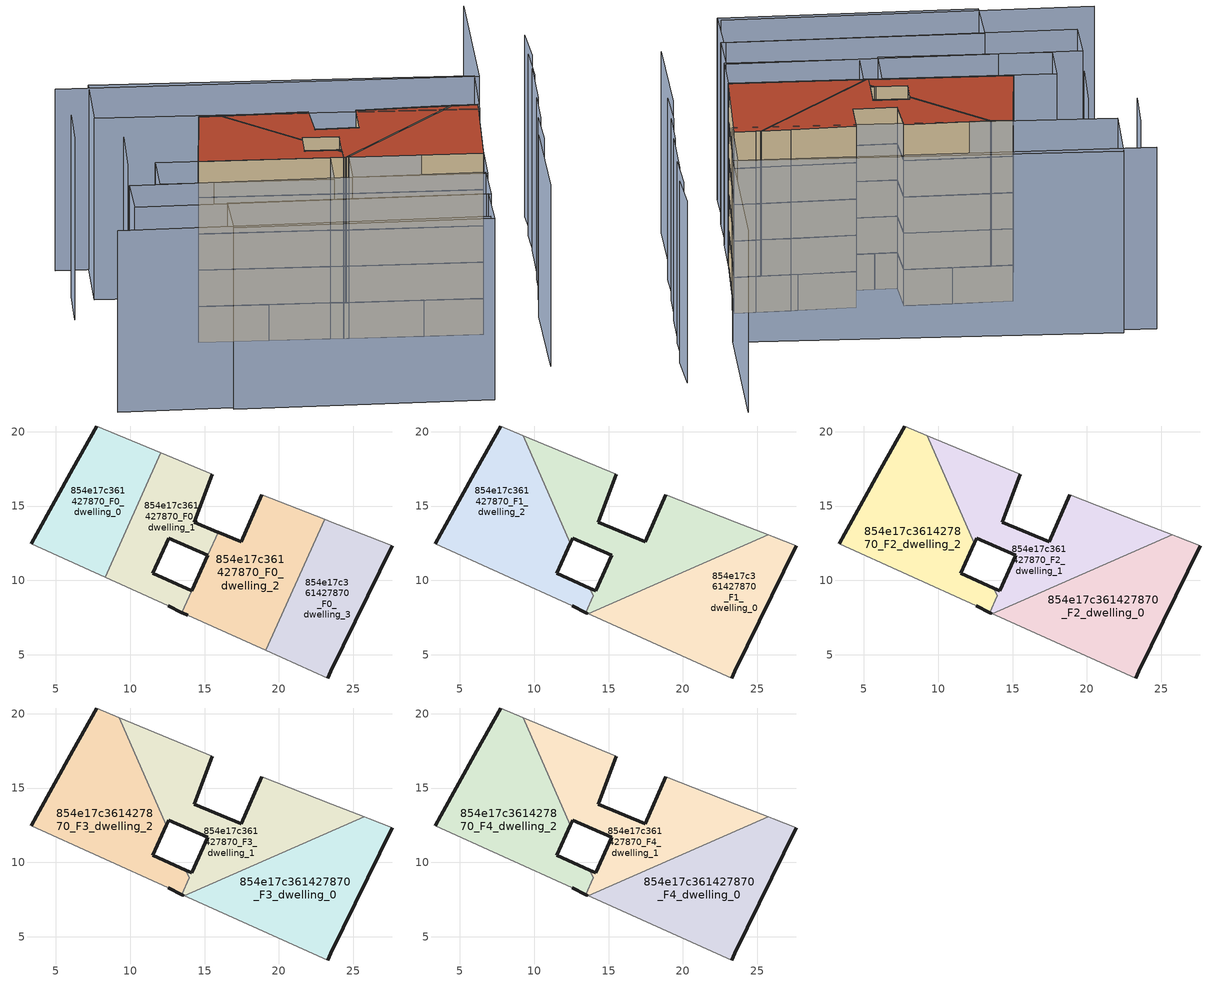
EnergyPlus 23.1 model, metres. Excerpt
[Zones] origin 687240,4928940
854e17c361427870_F0_dwelling_0
 floor ground (EU_floor_Construction): 8.31,10.22 12.06,18.59 7.73,20.38 6.13,17.5 3.71,13.15 3.34,12.48 z0
 wall outside (EU_wall_Construction): 3.34,12.48 3.71,13.15 6.13,17.5 7.73,20.38 z0:3
 wall adiabatic (EU_wall_Construction): 7.73,20.38 12.06,18.59 / 8.31,10.22 3.34,12.48 z0:3
 wall to 854e17c361427870_F0_dwelling_1 (EU_wall_Construction): 12.06,18.59 8.31,10.22 z0:3
854e17c361427870_F0_dwelling_1
 floor ground (EU_floor_Construction): 14.14,9.31 11.52,10.5 12.59,12.83 15.2,11.67 15.9,13.25 14.29,13.91 15.52,17.16 12.06,18.59 8.31,10.22 12.55,8.3 13.48,7.84 z0
 wall outside (EU_wall_Construction): 15.2,11.68 12.59,12.83 11.52,10.5 14.14,9.31 / 13.48,7.84 12.55,8.3 / 15.52,17.16 14.29,13.91 15.9,13.25 z0:3; 15.91,13.25,3 15.9,13.25,0 15.91,13.25,0; 15.2,11.68,3 15.2,11.67,0 15.2,11.68,0
 wall to 854e17c361427870_F0_dwelling_2 (EU_wall_Construction): 14.14,9.31 13.48,7.84 / 15.91,13.25 15.2,11.67 z0:3
 wall adiabatic (EU_wall_Construction): 12.55,8.3 8.31,10.22 / 12.06,18.59 15.52,17.16 z0:3
854e17c361427870_F0_dwelling_2
 floor ground (EU_floor_Construction): 19.12,5.29 23.07,14.11 18.86,15.76 17.47,12.62 15.91,13.25 13.49,7.84 13.87,7.65 z0
 wall outside (EU_wall_Construction): 15.91,13.25 17.47,12.62 18.86,15.76 / 13.87,7.65 13.49,7.84 / 14.14,9.3 15.2,11.68 z0:3; 13.48,7.84,3 13.49,7.84,0 13.48,7.84,0; 14.14,9.3,3 14.14,9.31,0 14.14,9.3,0
 wall adiabatic (EU_wall_Construction): 18.86,15.76 23.07,14.11 / 19.12,5.29 13.87,7.65 z0:3
 wall to 854e17c361427870_F0_dwelling_3 (EU_wall_Construction): 23.07,14.11 19.12,5.29 z0:3
 roof outside (EU_roof_Construction): 21.84,11.35 20.03,7.33 21.84,11.35 13.62,7.77 13.87,7.65 13.62,7.77 z3
854e17c361427870_F0_dwelling_3
 floor ground (EU_floor_Construction): 23.49,3.89 27.62,12.33 26.08,12.92 23.55,13.92 23.07,14.11 19.12,5.29 23.27,3.43 z0
 wall outside (EU_wall_Construction): 27.62,12.33 23.49,3.89 23.27,3.43 z0:3
 wall adiabatic (EU_wall_Construction): 23.27,3.43 19.12,5.29 / 23.07,14.11 23.55,13.92 26.08,12.92 27.62,12.33 z0:3
854e17c361427870_F1_dwelling_0
 floor to 854e17c361427870_F0_dwelling_3 (EU_floor_Construction): 23.49,3.89 27.62,12.33 26.08,12.92 25.75,13.06 21.84,11.35 19.12,5.29 23.27,3.43 z3
 floor to 854e17c361427870_F0_dwelling_2 (EU_floor_Construction): 19.12,5.29 21.84,11.35 13.62,7.77 13.87,7.65 z3
 wall outside (EU_wall_Construction): 27.62,12.33 23.49,3.89 23.27,3.43 z3:6
 wall adiabatic (EU_wall_Construction): 25.75,13.06 26.08,12.92 27.62,12.33 / 23.27,3.43 13.87,7.65 13.62,7.77 z3:6
 wall to 854e17c361427870_F1_dwelling_1 (EU_wall_Construction): 13.62,7.77 25.75,13.06 z3:6
854e17c361427870_F1_dwelling_1
 floor outside (EU_floor_Construction): 14.14,9.3 15.91,13.25 15.2,11.68 z3
 floor to 854e17c361427870_F0_dwelling_1 (EU_floor_Construction): 15.2,11.68 15.91,13.25 14.29,13.91 15.52,17.16 12.06,18.59 10.9,16.01 12.44,12.49 12.59,12.83 z3; 13.98,8.95 14.14,9.31 13.75,9.48 z3
 floor to 854e17c361427870_F0_dwelling_2 (EU_floor_Construction): 21.84,11.35 23.07,14.11 18.86,15.76 17.47,12.62 15.91,13.25 14.14,9.3 13.78,8.49 13.49,7.84 13.62,7.77 z3
 floor to 854e17c361427870_F0_dwelling_0 (EU_floor_Construction): 10.9,16.01 12.06,18.59 9.27,19.75 z3
 floor to 854e17c361427870_F0_dwelling_3 (EU_floor_Construction): 25.75,13.06 23.55,13.92 23.07,14.11 21.84,11.35 z3
 wall outside (EU_wall_Construction): 13.75,9.48 14.14,9.3 15.2,11.67 12.59,12.83 12.44,12.49 / 15.52,17.16 14.29,13.91 17.47,12.62 18.86,15.76 / 13.62,7.77 13.49,7.84 z3:6; 13.48,7.84,6 13.49,7.84,3 13.48,7.84,3
 wall to 854e17c361427870_F1_dwelling_2 (EU_wall_Construction): 12.44,12.49 9.27,19.75 / 13.48,7.84 13.98,8.95 13.75,9.48 z3:6
 wall adiabatic (EU_wall_Construction): 9.27,19.75 15.52,17.16 / 18.86,15.76 23.55,13.92 25.75,13.06 z3:6
854e17c361427870_F1_dwelling_2
 floor to 854e17c361427870_F0_dwelling_0 (EU_floor_Construction): 8.31,10.22 10.9,16.01 9.27,19.75 7.73,20.38 6.13,17.5 3.71,13.15 3.34,12.48 z3
 floor to 854e17c361427870_F0_dwelling_1 (EU_floor_Construction): 13.48,7.84 13.98,8.95 13.75,9.48 11.52,10.5 12.44,12.49 10.9,16.01 8.31,10.22 12.55,8.3 z3
 wall outside (EU_wall_Construction): 12.44,12.49 11.52,10.5 13.75,9.48 / 13.48,7.84 12.55,8.3 / 3.34,12.48 3.71,13.15 6.13,17.5 7.73,20.38 z3:6
 wall adiabatic (EU_wall_Construction): 7.73,20.38 9.27,19.75 / 12.55,8.3 3.34,12.48 z3:6
854e17c361427870_F2_dwelling_0
 floor to 854e17c361427870_F1_dwelling_0 (EU_floor_Construction): 23.49,3.89 27.62,12.33 26.08,12.92 25.75,13.06 13.62,7.77 13.87,7.65 23.27,3.43 z6
 wall outside (EU_wall_Construction): 27.62,12.33 23.49,3.89 23.27,3.43 z6:9
 wall adiabatic (EU_wall_Construction): 25.75,13.06 26.08,12.92 27.62,12.33 / 23.27,3.43 13.87,7.65 13.62,7.77 z6:9
 wall to 854e17c361427870_F2_dwelling_1 (EU_wall_Construction): 13.62,7.77 25.75,13.06 z6:9
854e17c361427870_F2_dwelling_1
 floor to 854e17c361427870_F1_dwelling_1 (EU_floor_Construction): 25.75,13.06 23.55,13.92 18.86,15.76 17.47,12.62 14.29,13.91 15.52,17.16 9.27,19.75 12.44,12.49 12.59,12.83 15.2,11.67 14.14,9.3 13.75,9.48 13.98,8.95 13.48,7.84 13.62,7.77 z6
 wall outside (EU_wall_Construction): 13.75,9.48 14.14,9.3 15.2,11.67 12.59,12.83 12.44,12.49 / 15.52,17.16 14.29,13.91 17.47,12.62 18.86,15.76 / 13.62,7.77 13.49,7.84 z6:9; 13.48,7.84,9 13.49,7.84,6 13.48,7.84,6
 wall to 854e17c361427870_F2_dwelling_2 (EU_wall_Construction): 12.44,12.49 9.27,19.75 / 13.48,7.84 13.98,8.95 13.75,9.48 z6:9
 wall adiabatic (EU_wall_Construction): 9.27,19.75 15.52,17.16 / 18.86,15.76 23.55,13.92 25.75,13.06 z6:9
854e17c361427870_F2_dwelling_2
 floor to 854e17c361427870_F1_dwelling_2 (EU_floor_Construction): 13.48,7.84 13.98,8.95 13.75,9.48 11.52,10.5 12.44,12.49 9.27,19.75 7.73,20.38 6.13,17.5 3.71,13.15 3.34,12.48 12.55,8.3 z6
 wall outside (EU_wall_Construction): 12.44,12.49 11.52,10.5 13.75,9.48 / 13.48,7.84 12.55,8.3 / 3.34,12.48 3.71,13.15 6.13,17.5 7.73,20.38 z6:9
 wall adiabatic (EU_wall_Construction): 7.73,20.38 9.27,19.75 / 12.55,8.3 3.34,12.48 z6:9
854e17c361427870_F3_dwelling_0
 floor to 854e17c361427870_F2_dwelling_0 (EU_floor_Construction): 23.49,3.89 27.62,12.33 26.08,12.92 25.75,13.06 13.62,7.77 13.87,7.65 23.27,3.43 z9
 wall outside (EU_wall_Construction): 27.62,12.33 23.49,3.89 23.27,3.43 z9:12
 wall adiabatic (EU_wall_Construction): 25.75,13.06 26.08,12.92 27.62,12.33 / 23.27,3.43 13.87,7.65 13.62,7.77 z9:12
 wall to 854e17c361427870_F3_dwelling_1 (EU_wall_Construction): 13.62,7.77 25.75,13.06 z9:12
854e17c361427870_F3_dwelling_1
 floor to 854e17c361427870_F2_dwelling_1 (EU_floor_Construction): 25.75,13.06 23.55,13.92 18.86,15.76 17.47,12.62 14.29,13.91 15.52,17.16 9.27,19.75 12.44,12.49 12.59,12.83 15.2,11.67 14.14,9.3 13.75,9.48 13.98,8.95 13.48,7.84 13.62,7.77 z9
 wall outside (EU_wall_Construction): 13.75,9.48 14.14,9.3 15.2,11.67 12.59,12.83 12.44,12.49 / 15.52,17.16 14.29,13.91 17.47,12.62 18.86,15.76 / 13.62,7.77 13.49,7.84 z9:12; 13.48,7.84,12 13.49,7.84,9 13.48,7.84,9
 wall to 854e17c361427870_F3_dwelling_2 (EU_wall_Construction): 12.44,12.49 9.27,19.75 / 13.48,7.84 13.98,8.95 13.75,9.48 z9:12
 wall adiabatic (EU_wall_Construction): 9.27,19.75 15.52,17.16 / 18.86,15.76 23.55,13.92 25.75,13.06 z9:12
854e17c361427870_F3_dwelling_2
 floor to 854e17c361427870_F2_dwelling_2 (EU_floor_Construction): 13.48,7.84 13.98,8.95 13.75,9.48 11.52,10.5 12.44,12.49 9.27,19.75 7.73,20.38 6.13,17.5 3.71,13.15 3.34,12.48 12.55,8.3 z9
 wall outside (EU_wall_Construction): 12.44,12.49 11.52,10.5 13.75,9.48 / 13.48,7.84 12.55,8.3 / 3.34,12.48 3.71,13.15 6.13,17.5 7.73,20.38 z9:12
 wall adiabatic (EU_wall_Construction): 7.73,20.38 9.27,19.75 / 12.55,8.3 3.34,12.48 z9:12
854e17c361427870_F4_dwelling_0
 floor to 854e17c361427870_F3_dwelling_0 (EU_floor_Construction): 23.49,3.89 27.62,12.33 26.08,12.92 25.75,13.06 13.62,7.77 13.87,7.65 23.27,3.43 z12
 wall outside (EU_wall_Construction): 27.62,12.33 23.49,3.89 23.27,3.43 z12:15
 wall adiabatic (EU_wall_Construction): 25.75,13.06 26.08,12.92 27.62,12.33 / 23.27,3.43 13.87,7.65 13.62,7.77 z12:15
 wall to 854e17c361427870_F4_dwelling_1 (EU_wall_Construction): 13.62,7.77 25.75,13.06 z12:15
 roof outside (EU_roof_Construction): 27.62,12.33 23.49,3.89 23.27,3.43 13.87,7.65 13.62,7.77 25.75,13.06 26.08,12.92 z15
854e17c361427870_F4_dwelling_1
 floor to 854e17c361427870_F3_dwelling_1 (EU_floor_Construction): 25.75,13.06 23.55,13.92 18.86,15.76 17.47,12.62 14.29,13.91 15.52,17.16 9.27,19.75 12.44,12.49 12.59,12.83 15.2,11.67 14.14,9.3 13.75,9.48 13.98,8.95 13.48,7.84 13.62,7.77 z12
 wall outside (EU_wall_Construction): 13.75,9.48 14.14,9.3 15.2,11.67 12.59,12.83 12.44,12.49 / 15.52,17.16 14.29,13.91 17.47,12.62 18.86,15.76 / 13.62,7.77 13.49,7.84 z12:15; 13.48,7.84,15 13.49,7.84,12 13.48,7.84,12
 wall to 854e17c361427870_F4_dwelling_2 (EU_wall_Construction): 12.44,12.49 9.27,19.75 / 13.48,7.84 13.98,8.95 13.75,9.48 z12:15
 wall adiabatic (EU_wall_Construction): 9.27,19.75 15.52,17.16 / 18.86,15.76 23.55,13.92 25.75,13.06 z12:15
 roof outside (EU_roof_Construction): 23.55,13.92 25.75,13.06 13.62,7.77 13.48,7.84 13.98,8.95 13.75,9.48 14.14,9.3 15.2,11.67 12.59,12.83 12.44,12.49 9.27,19.75 15.52,17.16 14.29,13.91 17.47,12.62 18.86,15.76 z15
854e17c361427870_F4_dwelling_2
 floor to 854e17c361427870_F3_dwelling_2 (EU_floor_Construction): 13.48,7.84 13.98,8.95 13.75,9.48 11.52,10.5 12.44,12.49 9.27,19.75 7.73,20.38 6.13,17.5 3.71,13.15 3.34,12.48 12.55,8.3 z12
 wall outside (EU_wall_Construction): 12.44,12.49 11.52,10.5 13.75,9.48 / 13.48,7.84 12.55,8.3 / 3.34,12.48 3.71,13.15 6.13,17.5 7.73,20.38 z12:15
 wall adiabatic (EU_wall_Construction): 7.73,20.38 9.27,19.75 / 12.55,8.3 3.34,12.48 z12:15
 roof outside (EU_roof_Construction): 9.27,19.75 12.44,12.49 11.52,10.5 13.75,9.48 13.98,8.95 13.48,7.84 12.55,8.3 3.34,12.48 3.71,13.15 6.13,17.5 7.73,20.38 z15
shading: -8.72,3.25 17.69,-7.91 / 24.74,-4.62 28.73,4.58 / 28.79,3.88 30.37,7.7 / 30.57,7.62 32.23,11.3 / 32.28,11.21 34.72,16.58 / 34.31,15.43 35.84,19.28 / 35.98,18.92 37.45,22.78 / -0.7,25.26 -2.7,21.07 / 36.18,30.13 30.43,17.24 / 30.43,17.24 0.73,30.48 / 0.69,19.51 -1.74,14.36 / 1.25,4.01 19.7,-3.85 / 19.7,-3.85 17.77,-8.39 / 17.77,-8.39 -0.68,-0.53 / -0.68,-0.53 1.25,4.01 / 19.91,-3.94 -5.3,6.75 / -5.3,6.75 -3.61,10.72 / -3.61,10.72 21.6,0.03 / 21.6,0.03 19.91,-3.94 / 13.83,7.66 23.27,3.44 / 23.27,3.44 21.63,-0.22 / 21.63,-0.22 12.19,4.01 / 12.19,4.01 13.83,7.66 / 0.36,13.83 12.55,8.3 / 12.55,8.3 10.77,4.37 / 10.77,4.37 -1.42,9.9 / -1.42,9.9 0.36,13.83 / 3.34,29.94 30.12,17.43 / 30.12,17.43 27.31,11.4 / 27.31,11.4 0.53,23.91 / 0.53,23.91 3.34,29.94 z0:15
[Building]
EU S2 Campaign: North Axis=0; Terrain=City; Solar Distribution=FullExterior
[Site:Location]
Bologna: Latitude=44.5; Longitude=11.25; Time Zone=1; Elevation=37
[SizingPeriod:WeatherFileDays]
AnnualSizingPeriod: Begin Month=1; Begin Day of Month=1; End Month=12; End Day of Month=31; Day of Week for Start Day=Monday; Use Weather File Daylight Saving Period=No; Use Weather File Rain and Snow Indicators=No
[MATERIAL]
EU_InternalMass_Material: Roughness=MediumRough; Thickness=0.1; Conductivity=1; Density=1800; Specific Heat=900; Thermal Absorptance=0.9; Solar Absorptance=0.7; Visible Absorptance=0.7
[MATERIAL:NOMASS] Roughness=MediumRough; Thermal Absorptance=0.9; Solar Absorptance=0.7; Visible Absorptance=0.7
Name | Thermal Resistance
EU_wall_NoMass | 0.905828
EU_roof_NoMass | 0.37593
EU_floor_NoMass | 0.67114
[CONSTRUCTION]
EU_wall_Construction: EU_wall_NoMass
EU_roof_Construction: EU_roof_NoMass
EU_floor_Construction: EU_floor_NoMass
EU_InternalMass_Construction: EU_InternalMass_Material
[ZONE] Type=1; Multiplier=1; Ceiling Height=autocalculate; Floor Area=autocalculate; Part of Total Floor Area=Yes
Name | Volume
854e17c361427870_F0_dwelling_0 | 138.146
854e17c361427870_F1_dwelling_0; 854e17c361427870_F2_dwelling_0; 854e17c361427870_F3_dwelling_0; 854e17c361427870_F4_dwelling_0 | 185.301
854e17c361427870_F0_dwelling_1 | 116.957
854e17c361427870_F1_dwelling_1 | 185.546
854e17c361427870_F2_dwelling_1; 854e17c361427870_F3_dwelling_1; 854e17c361427870_F4_dwelling_1 | 185.556
854e17c361427870_F0_dwelling_2 | 159.305
854e17c361427870_F1_dwelling_2; 854e17c361427870_F2_dwelling_2; 854e17c361427870_F3_dwelling_2; 854e17c361427870_F4_dwelling_2 | 181.662
854e17c361427870_F0_dwelling_3 | 138.159
[INTERNALMASS] Construction=EU_InternalMass_Construction
Name | Zone or ZoneList | Surface Area
854e17c361427870_F0_dwelling_0_EU_InternalMass | 854e17c361427870_F0_dwelling_0 | 46.0487
854e17c361427870_F0_dwelling_1_EU_InternalMass | 854e17c361427870_F0_dwelling_1 | 38.9906
854e17c361427870_F0_dwelling_2_EU_InternalMass | 854e17c361427870_F0_dwelling_2 | 53.1103
854e17c361427870_F0_dwelling_3_EU_InternalMass | 854e17c361427870_F0_dwelling_3 | 46.0524
854e17c361427870_F1_dwelling_0_EU_InternalMass | 854e17c361427870_F1_dwelling_0 | 61.7584
854e17c361427870_F1_dwelling_1_EU_InternalMass | 854e17c361427870_F1_dwelling_1 | 61.8834
854e17c361427870_F1_dwelling_2_EU_InternalMass | 854e17c361427870_F1_dwelling_2 | 60.5548
854e17c361427870_F2_dwelling_0_EU_InternalMass | 854e17c361427870_F2_dwelling_0 | 61.7584
854e17c361427870_F2_dwelling_1_EU_InternalMass | 854e17c361427870_F2_dwelling_1 | 61.8834
854e17c361427870_F2_dwelling_2_EU_InternalMass | 854e17c361427870_F2_dwelling_2 | 60.5548
854e17c361427870_F3_dwelling_0_EU_InternalMass | 854e17c361427870_F3_dwelling_0 | 61.7584
854e17c361427870_F3_dwelling_1_EU_InternalMass | 854e17c361427870_F3_dwelling_1 | 61.8834
854e17c361427870_F3_dwelling_2_EU_InternalMass | 854e17c361427870_F3_dwelling_2 | 60.5548
854e17c361427870_F4_dwelling_0_EU_InternalMass | 854e17c361427870_F4_dwelling_0 | 61.7584
854e17c361427870_F4_dwelling_1_EU_InternalMass | 854e17c361427870_F4_dwelling_1 | 61.8834
854e17c361427870_F4_dwelling_2_EU_InternalMass | 854e17c361427870_F4_dwelling_2 | 60.5548
[OTHEREQUIPMENT] Fuel Type=Electricity; Design Level Calculation Method=Watts/Area; Power per Zone Floor Area=1; Fraction Latent=0; Fraction Radiant=0; Fraction Lost=0; Carbon Dioxide Generation Rate=0; EndUse Subcategory=EU_Step8_InternalGains
Name | Zone or ZoneList or Space or SpaceList | Schedule
EU_Step8_InternalGain_854e17c361427870_F0_dwelling_0_f000 | 854e17c361427870_F0_dwelling_0 | EU_Step8_GainSchedule_854e17c361427870_F0_dwelling_0_f000
EU_Step8_InternalGain_854e17c361427870_F0_dwelling_1_f000 | 854e17c361427870_F0_dwelling_1 | EU_Step8_GainSchedule_854e17c361427870_F0_dwelling_1_f000
EU_Step8_InternalGain_854e17c361427870_F0_dwelling_2_f000 | 854e17c361427870_F0_dwelling_2 | EU_Step8_GainSchedule_854e17c361427870_F0_dwelling_2_f000
EU_Step8_InternalGain_854e17c361427870_F0_dwelling_3_f000 | 854e17c361427870_F0_dwelling_3 | EU_Step8_GainSchedule_854e17c361427870_F0_dwelling_3_f000
EU_Step8_InternalGain_854e17c361427870_F1_dwelling_0_f000 | 854e17c361427870_F1_dwelling_0 | EU_Step8_GainSchedule_854e17c361427870_F1_dwelling_0_f000
EU_Step8_InternalGain_854e17c361427870_F1_dwelling_1_f000 | 854e17c361427870_F1_dwelling_1 | EU_Step8_GainSchedule_854e17c361427870_F1_dwelling_1_f000
EU_Step8_InternalGain_854e17c361427870_F1_dwelling_2_f000 | 854e17c361427870_F1_dwelling_2 | EU_Step8_GainSchedule_854e17c361427870_F1_dwelling_2_f000
EU_Step8_InternalGain_854e17c361427870_F2_dwelling_0_f000 | 854e17c361427870_F2_dwelling_0 | EU_Step8_GainSchedule_854e17c361427870_F2_dwelling_0_f000
EU_Step8_InternalGain_854e17c361427870_F2_dwelling_1_f000 | 854e17c361427870_F2_dwelling_1 | EU_Step8_GainSchedule_854e17c361427870_F2_dwelling_1_f000
EU_Step8_InternalGain_854e17c361427870_F2_dwelling_2_f000 | 854e17c361427870_F2_dwelling_2 | EU_Step8_GainSchedule_854e17c361427870_F2_dwelling_2_f000
EU_Step8_InternalGain_854e17c361427870_F3_dwelling_0_f000 | 854e17c361427870_F3_dwelling_0 | EU_Step8_GainSchedule_854e17c361427870_F3_dwelling_0_f000
EU_Step8_InternalGain_854e17c361427870_F3_dwelling_1_f000 | 854e17c361427870_F3_dwelling_1 | EU_Step8_GainSchedule_854e17c361427870_F3_dwelling_1_f000
EU_Step8_InternalGain_854e17c361427870_F3_dwelling_2_f000 | 854e17c361427870_F3_dwelling_2 | EU_Step8_GainSchedule_854e17c361427870_F3_dwelling_2_f000
EU_Step8_InternalGain_854e17c361427870_F4_dwelling_0_f000 | 854e17c361427870_F4_dwelling_0 | EU_Step8_GainSchedule_854e17c361427870_F4_dwelling_0_f000
EU_Step8_InternalGain_854e17c361427870_F4_dwelling_1_f000 | 854e17c361427870_F4_dwelling_1 | EU_Step8_GainSchedule_854e17c361427870_F4_dwelling_1_f000
EU_Step8_InternalGain_854e17c361427870_F4_dwelling_2_f000 | 854e17c361427870_F4_dwelling_2 | EU_Step8_GainSchedule_854e17c361427870_F4_dwelling_2_f000
[ZONEVENTILATION:DESIGNFLOWRATE] Schedule=EU_AlwaysOn; Design Flow Rate Calculation Method=AirChanges/Hour; Air Changes per Hour=0.73129; Ventilation Type=Natural; Fan Pressure Rise=0; Fan Total Efficiency=1; Constant Term Coefficient=1; Temperature Term Coefficient=0; Velocity Term Coefficient=0; Velocity Squared Term Coefficient=0; Minimum Indoor Temperature=-100; Maximum Indoor Temperature=100; Delta Temperature=-100; Minimum Outdoor Temperature=-100; Maximum Outdoor Temperature=100; Maximum Wind Speed=40
Name | Zone or ZoneList or Space or SpaceList
EU_ConstantAir_854e17c361427870_F0_dwelling_0 | 854e17c361427870_F0_dwelling_0
EU_ConstantAir_854e17c361427870_F0_dwelling_1 | 854e17c361427870_F0_dwelling_1
EU_ConstantAir_854e17c361427870_F0_dwelling_2 | 854e17c361427870_F0_dwelling_2
EU_ConstantAir_854e17c361427870_F0_dwelling_3 | 854e17c361427870_F0_dwelling_3
EU_ConstantAir_854e17c361427870_F1_dwelling_0 | 854e17c361427870_F1_dwelling_0
EU_ConstantAir_854e17c361427870_F1_dwelling_1 | 854e17c361427870_F1_dwelling_1
EU_ConstantAir_854e17c361427870_F1_dwelling_2 | 854e17c361427870_F1_dwelling_2
EU_ConstantAir_854e17c361427870_F2_dwelling_0 | 854e17c361427870_F2_dwelling_0
EU_ConstantAir_854e17c361427870_F2_dwelling_1 | 854e17c361427870_F2_dwelling_1
EU_ConstantAir_854e17c361427870_F2_dwelling_2 | 854e17c361427870_F2_dwelling_2
EU_ConstantAir_854e17c361427870_F3_dwelling_0 | 854e17c361427870_F3_dwelling_0
EU_ConstantAir_854e17c361427870_F3_dwelling_1 | 854e17c361427870_F3_dwelling_1
EU_ConstantAir_854e17c361427870_F3_dwelling_2 | 854e17c361427870_F3_dwelling_2
EU_ConstantAir_854e17c361427870_F4_dwelling_0 | 854e17c361427870_F4_dwelling_0
EU_ConstantAir_854e17c361427870_F4_dwelling_1 | 854e17c361427870_F4_dwelling_1
EU_ConstantAir_854e17c361427870_F4_dwelling_2 | 854e17c361427870_F4_dwelling_2
[HVACTEMPLATE:THERMOSTAT] Constant Heating Setpoint=20; Constant Cooling Setpoint=50
EU_HeatOnly_854e17c361427870_F0_dwelling_0; EU_HeatOnly_854e17c361427870_F0_dwelling_1; EU_HeatOnly_854e17c361427870_F0_dwelling_2; EU_HeatOnly_854e17c361427870_F0_dwelling_3; EU_HeatOnly_854e17c361427870_F1_dwelling_0; EU_HeatOnly_854e17c361427870_F1_dwelling_1; EU_HeatOnly_854e17c361427870_F1_dwelling_2; EU_HeatOnly_854e17c361427870_F2_dwelling_0; EU_HeatOnly_854e17c361427870_F2_dwelling_1; EU_HeatOnly_854e17c361427870_F2_dwelling_2; EU_HeatOnly_854e17c361427870_F3_dwelling_0; EU_HeatOnly_854e17c361427870_F3_dwelling_1; EU_HeatOnly_854e17c361427870_F3_dwelling_2; EU_HeatOnly_854e17c361427870_F4_dwelling_0; EU_HeatOnly_854e17c361427870_F4_dwelling_1; EU_HeatOnly_854e17c361427870_F4_dwelling_2
[HVACTEMPLATE:ZONE:IDEALLOADSAIRSYSTEM] System Availability Schedule=EU_AlwaysOn; Maximum Heating Supply Air Temperature=50; Minimum Cooling Supply Air Temperature=13; Maximum Heating Supply Air Humidity Ratio=0.0156; Minimum Cooling Supply Air Humidity Ratio=0.0077; Heating Limit=NoLimit; Cooling Limit=NoLimit; Heating Availability Schedule=EU_AlwaysOn; Cooling Availability Schedule=EU_CoolingOff; Dehumidification Control Type=ConstantSensibleHeatRatio; Cooling Sensible Heat Ratio=0.7; Dehumidification Setpoint=60; Humidification Control Type=None; Humidification Setpoint=30; Outdoor Air Method=None; Outdoor Air Flow Rate per Person=0.00944; Outdoor Air Flow Rate per Zone Floor Area=0; Outdoor Air Flow Rate per Zone=0; Demand Controlled Ventilation Type=None; Outdoor Air Economizer Type=NoEconomizer; Heat Recovery Type=None; Sensible Heat Recovery Effectiveness=0.7; Latent Heat Recovery Effectiveness=0.65
Name | Template Thermostat
854e17c361427870_F0_dwelling_0 | EU_HeatOnly_854e17c361427870_F0_dwelling_0
854e17c361427870_F0_dwelling_1 | EU_HeatOnly_854e17c361427870_F0_dwelling_1
854e17c361427870_F0_dwelling_2 | EU_HeatOnly_854e17c361427870_F0_dwelling_2
854e17c361427870_F0_dwelling_3 | EU_HeatOnly_854e17c361427870_F0_dwelling_3
854e17c361427870_F1_dwelling_0 | EU_HeatOnly_854e17c361427870_F1_dwelling_0
854e17c361427870_F1_dwelling_1 | EU_HeatOnly_854e17c361427870_F1_dwelling_1
854e17c361427870_F1_dwelling_2 | EU_HeatOnly_854e17c361427870_F1_dwelling_2
854e17c361427870_F2_dwelling_0 | EU_HeatOnly_854e17c361427870_F2_dwelling_0
854e17c361427870_F2_dwelling_1 | EU_HeatOnly_854e17c361427870_F2_dwelling_1
854e17c361427870_F2_dwelling_2 | EU_HeatOnly_854e17c361427870_F2_dwelling_2
854e17c361427870_F3_dwelling_0 | EU_HeatOnly_854e17c361427870_F3_dwelling_0
854e17c361427870_F3_dwelling_1 | EU_HeatOnly_854e17c361427870_F3_dwelling_1
854e17c361427870_F3_dwelling_2 | EU_HeatOnly_854e17c361427870_F3_dwelling_2
854e17c361427870_F4_dwelling_0 | EU_HeatOnly_854e17c361427870_F4_dwelling_0
854e17c361427870_F4_dwelling_1 | EU_HeatOnly_854e17c361427870_F4_dwelling_1
854e17c361427870_F4_dwelling_2 | EU_HeatOnly_854e17c361427870_F4_dwelling_2
[SIZING:ZONE] Zone Cooling Design Supply Air Temperature Input Method=SupplyAirTemperature; Zone Cooling Design Supply Air Temperature=13; Zone Heating Design Supply Air Temperature Input Method=SupplyAirTemperature; Zone Heating Design Supply Air Temperature=50; Zone Cooling Design Supply Air Humidity Ratio=0.008; Zone Heating Design Supply Air Humidity Ratio=0.008; Cooling Design Air Flow Method=DesignDay; Cooling Design Air Flow Rate=0; Cooling Minimum Air Flow per Zone Floor Area=0.000762; Cooling Minimum Air Flow=0; Cooling Minimum Air Flow Fraction=0.2; Heating Design Air Flow Method=DesignDay; Heating Design Air Flow Rate=0; Heating Maximum Air Flow per Zone Floor Area=0.002032; Heating Maximum Air Flow=0.141576; Heating Maximum Air Flow Fraction=0.3; Account for Dedicated Outdoor Air System=No; Dedicated Outdoor Air System Control Strategy=NeutralSupplyAir; Dedicated Outdoor Air Low Setpoint Temperature for Design=autosize; Dedicated Outdoor Air High Setpoint Temperature for Design=autosize; Zone Load Sizing Method=Sensible Load Only No Latent Load; Zone Latent Cooling Design Supply Air Humidity Ratio Input Method=HumidityRatioDifference; Zone Cooling Design Supply Air Humidity Ratio Difference=0.005; Zone Latent Heating Design Supply Air Humidity Ratio Input Method=HumidityRatioDifference; Zone Humidification Design Supply Air Humidity Ratio Difference=0.005
854e17c361427870_F0_dwelling_0; 854e17c361427870_F0_dwelling_1; 854e17c361427870_F0_dwelling_2; 854e17c361427870_F0_dwelling_3; 854e17c361427870_F1_dwelling_0; 854e17c361427870_F1_dwelling_1; 854e17c361427870_F1_dwelling_2; 854e17c361427870_F2_dwelling_0; 854e17c361427870_F2_dwelling_1; 854e17c361427870_F2_dwelling_2; 854e17c361427870_F3_dwelling_0; 854e17c361427870_F3_dwelling_1; 854e17c361427870_F3_dwelling_2; 854e17c361427870_F4_dwelling_0; 854e17c361427870_F4_dwelling_1; 854e17c361427870_F4_dwelling_2
[SCHEDULE:CONSTANT]
Name | Hourly Value
EU_AlwaysOn | 1
EU_CoolingOff | 0
[SCHEDULE:FILE] Column Number=1; Rows to Skip at Top=0; Number of Hours of Data=8760; Column Separator=Comma; Interpolate to Timestep=No; Minutes per Item=60; Adjust Schedule for Daylight Savings=Yes
Name | File
EU_Step8_GainSchedule_854e17c361427870_F0_dwelling_0_f000 | ../../schedules/854e17c361427870/854e17c361427870_F0_dwelling_0_f000_gain.csv
EU_Step8_GainSchedule_854e17c361427870_F0_dwelling_1_f000 | ../../schedules/854e17c361427870/854e17c361427870_F0_dwelling_1_f000_gain.csv
EU_Step8_GainSchedule_854e17c361427870_F0_dwelling_2_f000 | ../../schedules/854e17c361427870/854e17c361427870_F0_dwelling_2_f000_gain.csv
EU_Step8_GainSchedule_854e17c361427870_F0_dwelling_3_f000 | ../../schedules/854e17c361427870/854e17c361427870_F0_dwelling_3_f000_gain.csv
EU_Step8_GainSchedule_854e17c361427870_F1_dwelling_0_f000 | ../../schedules/854e17c361427870/854e17c361427870_F1_dwelling_0_f000_gain.csv
EU_Step8_GainSchedule_854e17c361427870_F1_dwelling_1_f000 | ../../schedules/854e17c361427870/854e17c361427870_F1_dwelling_1_f000_gain.csv
EU_Step8_GainSchedule_854e17c361427870_F1_dwelling_2_f000 | ../../schedules/854e17c361427870/854e17c361427870_F1_dwelling_2_f000_gain.csv
EU_Step8_GainSchedule_854e17c361427870_F2_dwelling_0_f000 | ../../schedules/854e17c361427870/854e17c361427870_F2_dwelling_0_f000_gain.csv
EU_Step8_GainSchedule_854e17c361427870_F2_dwelling_1_f000 | ../../schedules/854e17c361427870/854e17c361427870_F2_dwelling_1_f000_gain.csv
EU_Step8_GainSchedule_854e17c361427870_F2_dwelling_2_f000 | ../../schedules/854e17c361427870/854e17c361427870_F2_dwelling_2_f000_gain.csv
EU_Step8_GainSchedule_854e17c361427870_F3_dwelling_0_f000 | ../../schedules/854e17c361427870/854e17c361427870_F3_dwelling_0_f000_gain.csv
EU_Step8_GainSchedule_854e17c361427870_F3_dwelling_1_f000 | ../../schedules/854e17c361427870/854e17c361427870_F3_dwelling_1_f000_gain.csv
EU_Step8_GainSchedule_854e17c361427870_F3_dwelling_2_f000 | ../../schedules/854e17c361427870/854e17c361427870_F3_dwelling_2_f000_gain.csv
EU_Step8_GainSchedule_854e17c361427870_F4_dwelling_0_f000 | ../../schedules/854e17c361427870/854e17c361427870_F4_dwelling_0_f000_gain.csv
EU_Step8_GainSchedule_854e17c361427870_F4_dwelling_1_f000 | ../../schedules/854e17c361427870/854e17c361427870_F4_dwelling_1_f000_gain.csv
EU_Step8_GainSchedule_854e17c361427870_F4_dwelling_2_f000 | ../../schedules/854e17c361427870/854e17c361427870_F4_dwelling_2_f000_gain.csv
